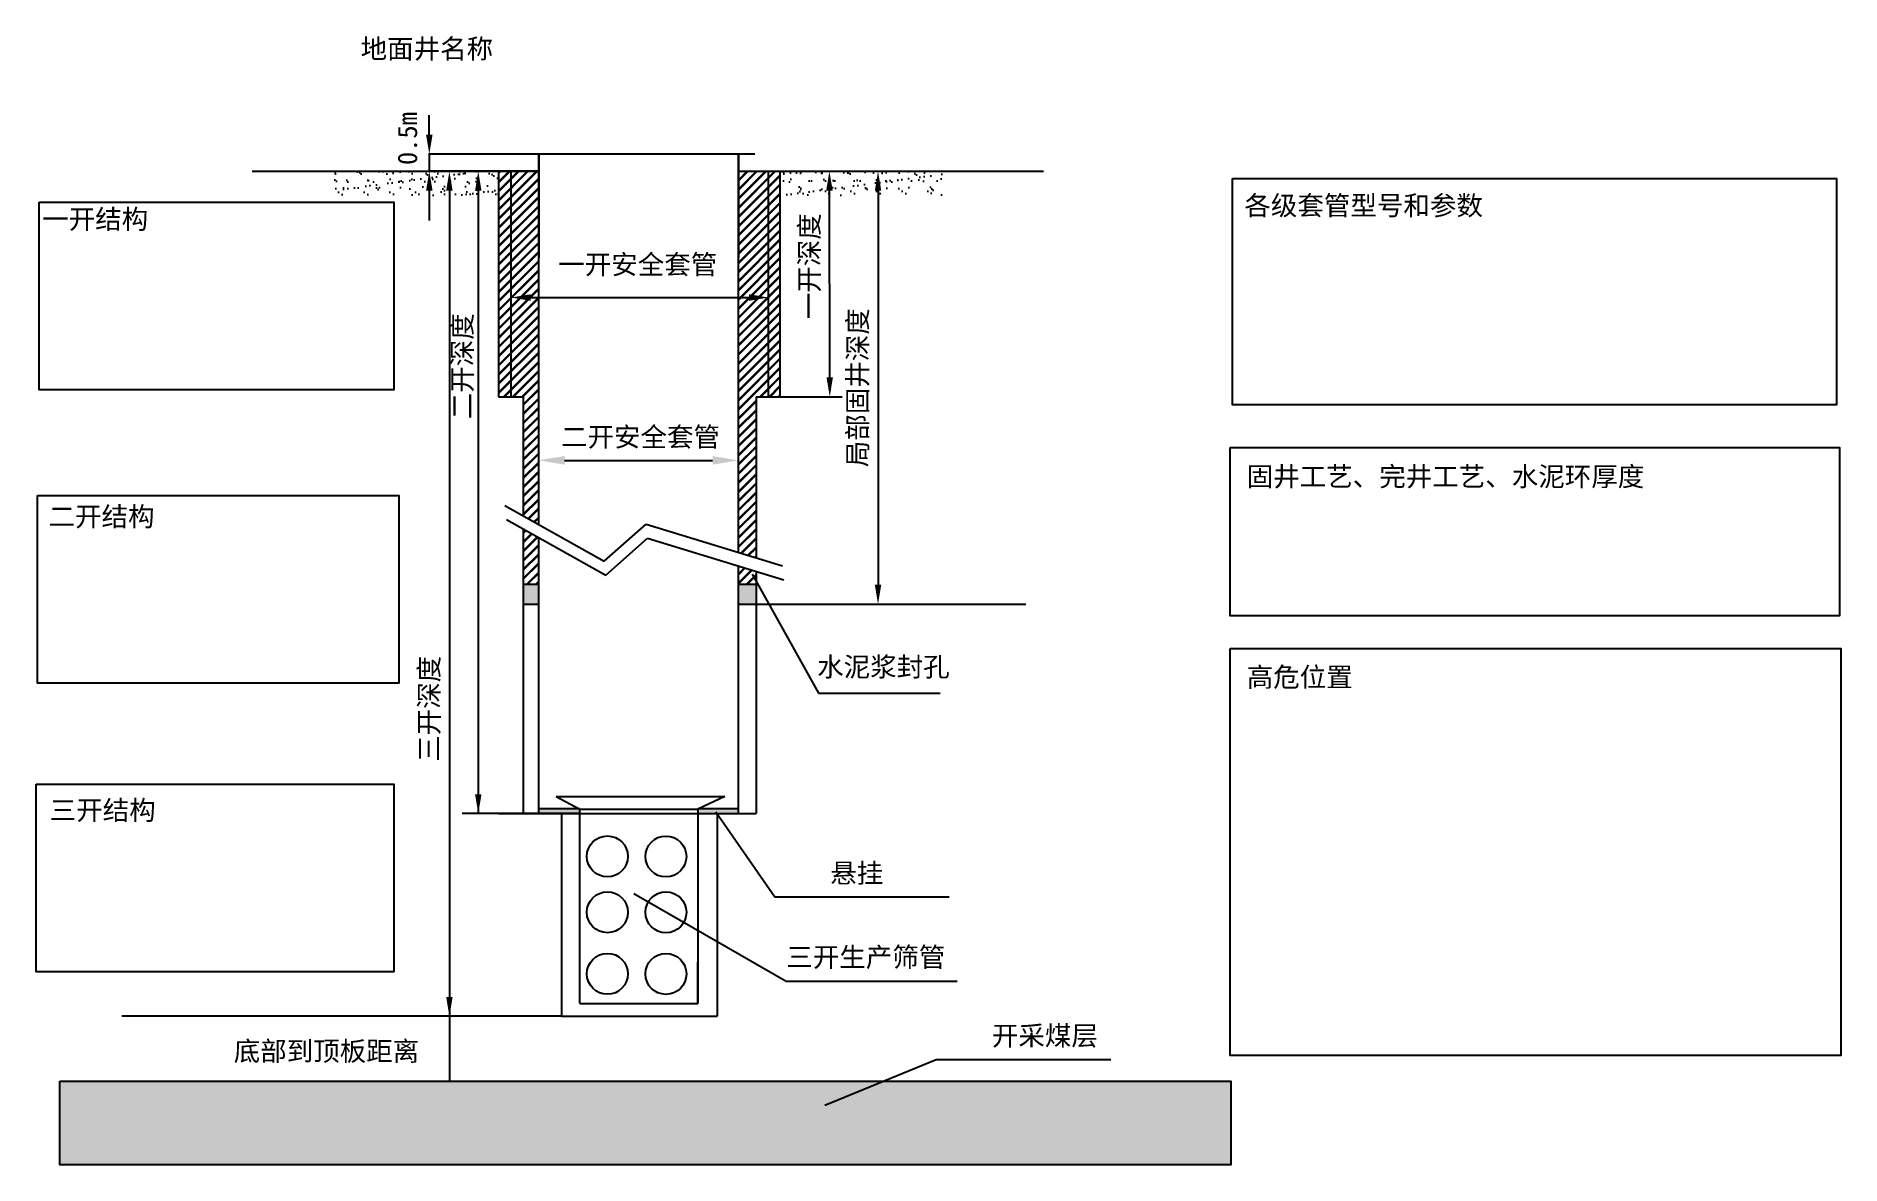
# Model space of a CAD drawing. Header units: millimetres. Extents: x 379 to 3165, y -737 to 1006.
import ezdxf

# ---------------------------------------------------------------- set-up
doc = ezdxf.new("R2010")
doc.units = ezdxf.units.MM

msp = doc.modelspace()

# ---------------------------------------------------------------- hatches: boundary and pattern name
h = msp.add_hatch()
h.set_pattern_fill('AR-SAND', color=256, scale=0.5, style=0)
h.paths.add_polyline_path([(1092.4, 797.6), (838.8, 797.6), (838.8, 760.8), (1092.4, 760.8)])
h.paths.add_polyline_path([(1783.2, 797.6), (1527.4, 797.6), (1527.4, 760.8), (1783.2, 760.8)])
h = msp.add_hatch()
h.set_pattern_fill('JIS_RC_10', color=256, style=0)
h.paths.add_polyline_path([(1112.1, 797.6), (1092.4, 797.6), (1092.4, 449.5), (1112.1, 449.5), (1112.1, 603.9)])
h.paths.add_polyline_path([(1527.4, 797.6), (1509.4, 797.6), (1509.4, 665.7), (1527.4, 678.4)])
h.paths.add_polyline_path([(1527.4, 678.4), (1509.4, 665.7), (1509.4, 449.5), (1527.4, 449.5)])
h.paths.add_polyline_path([(1154.5, 213.1), (1130.6, 213.1), (1130.6, 161.2), (1154.5, 161.2)])
h.paths.add_polyline_path([(1130.6, 265.6), (1154.5, 252.1), (1154.5, 797.6), (1112.1, 797.6), (1112.1, 449.5), (1130.6, 449.5)])
h.paths.add_polyline_path([(1154.5, 231.9), (1130.6, 245.4), (1130.6, 213.1), (1154.5, 213.1)])
h.paths.add_polyline_path([(1490, 179.9), (1462.9, 188.2), (1462.9, 161.2), (1490, 161.2)])
h.paths.add_polyline_path([(1470.9, 206.6), (1490, 200.7), (1490, 220.1)])
h.paths.add_polyline_path([(1462.9, 209), (1470.9, 206.6), (1490, 220.1), (1490, 449.5), (1509.4, 449.5), (1509.4, 797.6), (1462.9, 797.6)])
h = msp.add_hatch(color=256)
h.paths.add_polyline_path([(1154.5, 160), (1130.6, 160), (1130.6, 129.2), (1154.5, 129.2)])
h.paths.add_polyline_path([(1490, 160), (1462.9, 160), (1462.9, 129.2), (1490, 129.2)])
h = msp.add_hatch()
h.set_pattern_fill('SACNCR', color=256, style=0)
h.set_pattern_definition([(45, (0, -355.468), (-1.683798, 1.683798), []), (45, (1.6838, -355.468), (-1.683798, 1.683798), [0, -2.38125])])
h.paths.add_polyline_path([(1218, -194.3), (1218, -186.6), (1154.5, -186.6), (1154.5, -194.3)])
h.paths.add_polyline_path([(1462.9, -194.3), (1462.9, -186.6), (1400.1, -186.6), (1400.1, -194.3)])
msp.add_hatch(color=256).paths.add_polyline_path([(2223.3, -607.3), (415.4, -607.3), (415.4, -736.7), (2223.3, -736.7)])

# ---------------------------------------------------------------- linework, layer by layer
for p, q in [((985.6, 854.1), (985.6, 884.1)), ((1153.9, 824.1), (984.3, 824.1)), ((985.6, 824.1), (985.6, 797.6)), ((1127.7, 824.7), (1488.2, 824.7)), ((1154.5, 252.1), (1154.5, 824.7)), ((1154.5, 824.1), (1154.5, 664)), ((1462.9, 209), (1462.9, 824.7)), ((1462.9, 824.1), (1462.9, 664)), ((712, 797.6), (1154.5, 797.6)), ((1153.9, 797.6), (984.3, 797.6)), ((1153.9, 797.6), (1016.6, 797.6)), ((1017.2, 797.6), (1017.9, 797.6)), ((1092.4, 797.6), (1092.4, 449.5)), ((1112.1, 449.5), (1112.1, 797.6)), ((1462.9, 797.6), (1933.9, 797.6)), ((1463.5, 797.6), (1679.6, 797.6)), ((1509.4, 449.5), (1509.4, 797.6)), ((1510, 797.6), (1575, 797.6)), ((1527.4, 449.5), (1527.4, 797.6)), ((1528, 797.6), (1604.5, 797.7)), ((985.6, 767.6), (985.6, 721.4)), ((1016.6, 767.6), (1016.6, -507.2)), ((1061.2, 767.6), (1061.2, -194.3)), ((1603.8, 479.6), (1603.3, 767.7)), ((1678.4, 767.6), (1678.4, 159.2)), ((1112.1, 450.1), (1112.1, 603.9)), ((1142.1, 602.6), (1479.4, 602.6)), ((1509.4, 450.1), (1509.4, 603.9)), ((1092.4, 449.5), (1130.6, 449.5)), ((1130.6, 449.5), (1130.6, 265.6)), ((1130.6, 448.9), (1130.6, 307.5)), ((1490, 449.5), (1490, 200.7)), ((1490, 449.5), (1527.4, 449.5)), ((1490, 448.9), (1490, 307.5)), ((1510, 449.5), (1575, 449.5)), ((1527.4, 449.5), (1623, 449.5)), ((1528, 449.5), (1573.7, 449.5)), ((1528.7, 449.5), (1605.1, 449.6)), ((1194.5, 351.2), (1422.9, 351.2)), ((1102.3, 281.5), (1255.5, 195.4)), ((1104.7, 259.9), (1257.9, 173.8)), ((1255.5, 195.4), (1320.2, 252.8)), ((1320.2, 252.8), (1530.8, 188.2)), ((1130.6, 245.4), (1130.6, -194.3)), ((1154.5, -194.3), (1154.5, 231.9)), ((1257.9, 173.8), (1322.6, 231.2)), ((1322.6, 231.2), (1533.2, 166.7)), ((1462.9, -194.3), (1462.9, 188.2)), ((1484.2, 175.4), (1586.3, -8.1)), ((1490, 179.9), (1490, -194.3)), ((1130.5, 160), (1154.5, 160)), ((1462.9, 160), (1489.9, 160)), ((1130.4, 129.2), (1154.5, 129.2)), ((1462.9, 129.2), (1490, 129.2)), ((1463.5, 129.2), (1679.6, 129.2)), ((1490, 129.2), (1906.5, 129.2)), ((1586.3, -8.1), (1774.3, -8.1)), ((1154.6, -194.3), (1036.4, -194.3)), ((1217.3, -194.3), (1036.4, -194.3)), ((1153.9, -194.3), (1036.4, -194.3)), ((1092.4, -194.3), (1490, -194.3)), ((1154.5, -186.6), (1218, -186.6)), ((1181.5, -167.9), (1441.9, -167.9)), ((1181.5, -167.9), (1218, -187.2)), ((1189.8, -194.3), (1189.8, -507.2)), ((1189.8, -194.9), (1189.8, -287.4)), ((1218, -487.7), (1218, -187.2)), ((1218, -187.2), (1400.1, -187.2)), ((1441.9, -167.9), (1400.1, -187.2)), ((1400.1, -186.6), (1462.9, -186.6)), ((1400.1, -187.2), (1400.1, -487.7)), ((1427.9, -191.5), (1518.8, -323)), ((1429.9, -194.3), (1429.9, -507.2)), ((1429.9, -194.9), (1429.9, -287.4)), ((1301.4, -317.4), (1536.8, -452.8)), ((1518.8, -323), (1788.4, -323)), ((1218, -487.7), (1218, -423.6)), ((1400.1, -487.7), (1400.1, -423.6)), ((1536.8, -452.8), (1800.8, -452.8)), ((1218, -487.7), (1400.1, -487.7)), ((1189.8, -507.2), (511, -507.2)), ((1016, -507.2), (1015.4, -507.2)), ((1016.6, -507.2), (1016.6, -607.3)), ((1189.8, -507.2), (1429.9, -507.2)), ((1596.4, -644.6), (1768.3, -574)), ((1768.3, -574), (2037.9, -574))]:
    msp.add_line(p, q)
for points in [[(2225.9, 786.4), (3158.2, 786.4), (3158.2, 436.8), (2225.9, 436.8)], [(383, 750.1), (930.9, 750.1), (930.9, 460.3), (383, 460.3)], [(2222.3, 371), (3162.7, 371), (3162.7, 111), (2222.3, 111)], [(380.8, 297.1), (938.7, 297.1), (938.7, 7.3), (380.8, 7.3)], [(2222.3, 60.7), (3165, 60.7), (3165, -567.7), (2222.3, -567.7)], [(378.5, -148.8), (930.9, -148.8), (930.9, -438.6), (378.5, -438.6)], [(415.4, -607.3), (2223.3, -607.3), (2223.3, -736.7), (415.4, -736.7)]]:
    msp.add_lwpolyline(points, close=True)
for centre in [(1260.5, -260.4), (1350.9, -260.5), (1260.5, -346.6), (1350.9, -346.7), (1260.5, -441.7), (1350.9, -441.8)]:
    msp.add_circle(centre, 31.6)
for points in [[(980.6, 854.1), (990.6, 854.1), (985.6, 824.1)], [(980.6, 767.6), (990.6, 767.6), (985.6, 797.6)], [(1011.6, 767.6), (1021.6, 767.6), (1016.6, 797.6)], [(1056.2, 767.6), (1066.2, 767.6), (1061.2, 797.6)], [(1608.3, 767.8), (1598.3, 767.7), (1603.3, 797.7)], [(1673.4, 767.6), (1683.4, 767.6), (1678.4, 797.6)], [(1142.1, 607.6), (1142.1, 597.6), (1112.1, 602.6)], [(1479.4, 607.6), (1479.4, 597.6), (1509.4, 602.6)], [(1608.8, 479.6), (1598.8, 479.6), (1603.9, 449.6)], [(1194.5, 357.9), (1194.5, 344.5), (1154.5, 351.2)], [(1422.9, 357.9), (1422.9, 344.5), (1462.9, 351.2)], [(1673.4, 159.2), (1683.4, 159.2), (1678.4, 129.2)], [(1056.2, -164.3), (1066.2, -164.3), (1061.2, -194.3)], [(1011.6, -477.2), (1021.6, -477.2), (1016.6, -507.2)]]:
    msp.add_solid(points)

# ---------------------------------------------------------------- texts
at = {"attachment_point": 1}
for s, insert, char_height, width in [('{\\fSimSun|b0|i0|c134|p2;地面井名称}', (879.5, 1001.8), 30, 914.252), ('{\\fSimSun|b0|i0|c134|p2;各级套管型号和参数}', (2244, 759.7), 30, 932.286), ('{\\fSimSun|b0|i0|c134|p2;一开结构}', (387.9, 738.7), 30, 543.042), ('{\\fSimSun|b0|i0|c134|p54;一开安全套管}', (1184.7, 668.7), 30, 270.742), ('{\\fSimSun|b0|i0|c134|p54;\\H3x;固井工艺、完井工艺、水泥环厚度}', (2247.6, 341.3), 10, 915.13), ('{\\fSimSun|b0|i0|c134|p2;二开结构}', (397.7, 279.4), 30, 540.987), ('{\\fSimSun|b0|i0|c134|p54;\\H3x;水泥浆封孔}', (1584.4, 47.4), 10, 219.442), ('{\\fSimSun|b0|i0|c134|p54;\\H3x;高危位置}', (2247.6, 31.6), 10, 942.669), ('{\\fSimSun|b0|i0|c134|p2;三开结构}', (399.5, -174), 30, 531.479), ('{\\fSimSun|b0|i0|c134|p54;\\H3x;悬挂}', (1604.6, -271.2), 10, 219.442), ('{\\fSimSun|b0|i0|c134|p54;三开生产筛管}', (1536.8, -400.8), 30, 272.594), ('{\\fSimSun|b0|i0|c134|p54;\\H3x;开采煤层}', (1854.1, -522.2), 10, 219.442)]:
    msp.add_mtext(s, dxfattribs=dict(at, insert=insert, char_height=char_height, width=width))
at = {"char_height": 30, "attachment_point": 5, "rotation": 90}
for s, insert in [('{\\f@SimSun|b0|i0|c0|p2;0.5m}', (952, 848.1)), ('{\\fSimSun|b0|i0|c134|p2;一开深度}', (1573.8, 650.9)), ('{\\fSimSun|b0|i0|c134|p2;二开深度}', (1038, 496.5)), ('{\\fSimSun|b0|i0|c134|p2;局部固井深度}', (1648.6, 463.4)), ('{\\fSimSun|b0|i0|c134|p2;三开深度}', (986.8, -32.5))]:
    msp.add_mtext(s, dxfattribs=dict(at, insert=insert))
at = {"char_height": 30, "attachment_point": 5}
for s, insert in [('{\\fSimSun|b0|i0|c134|p2;二开安全套管}', (1311.7, 385.7)), ('{\\fSimSun|b0|i0|c134|p2;底部到顶板距离}', (826.8, -562.7))]:
    msp.add_mtext(s, dxfattribs=dict(at, insert=insert))

doc.saveas('drawing.dxf')
